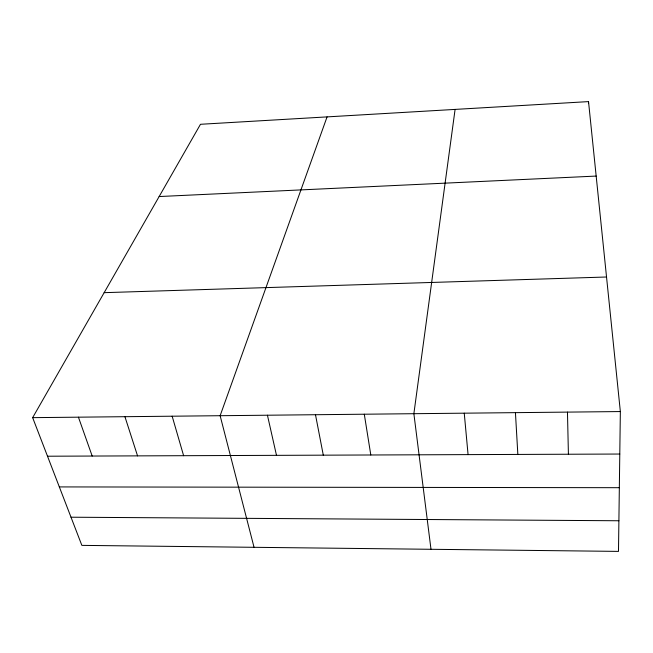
<?xml version="1.0" encoding="UTF-8"?>
<svg xmlns="http://www.w3.org/2000/svg" width="653" height="653" viewBox="0 0 653 653"><rect width="100%" height="100%" fill="white"/><g stroke="black" fill="none" stroke-linecap="round" stroke-linejoin="round"><path stroke-width="0.98" d="M620.35 411.561L618.489 551.393L81.854 545.377L32.65 417.651L200.479 124.29L588.524 101.607L620.35 411.561L32.65 417.651M455.092 109.41L413.871 413.7L430.996 549.287M327.071 116.887L220.134 415.708L254.05 547.304M159.144 196.545L596.173 176.073M104.153 292.666L606.531 277.003M47.506 456.218L619.787 454.039M59.333 486.918L619.338 487.693M70.997 517.209L618.897 520.759M78.433 417.177L92.187 456.047M124.927 416.696L137.554 455.876M172.155 416.206L183.624 455.704M267.436 415.218L276.488 455.345M315.489 414.72L323.292 455.165M364.292 414.214L370.806 454.986M464.25 413.186L468.07 454.619M515.437 412.655L517.845 454.431M567.465 412.116L568.412 454.235M588.524 101.607L588.541 103.631"/></g></svg>
